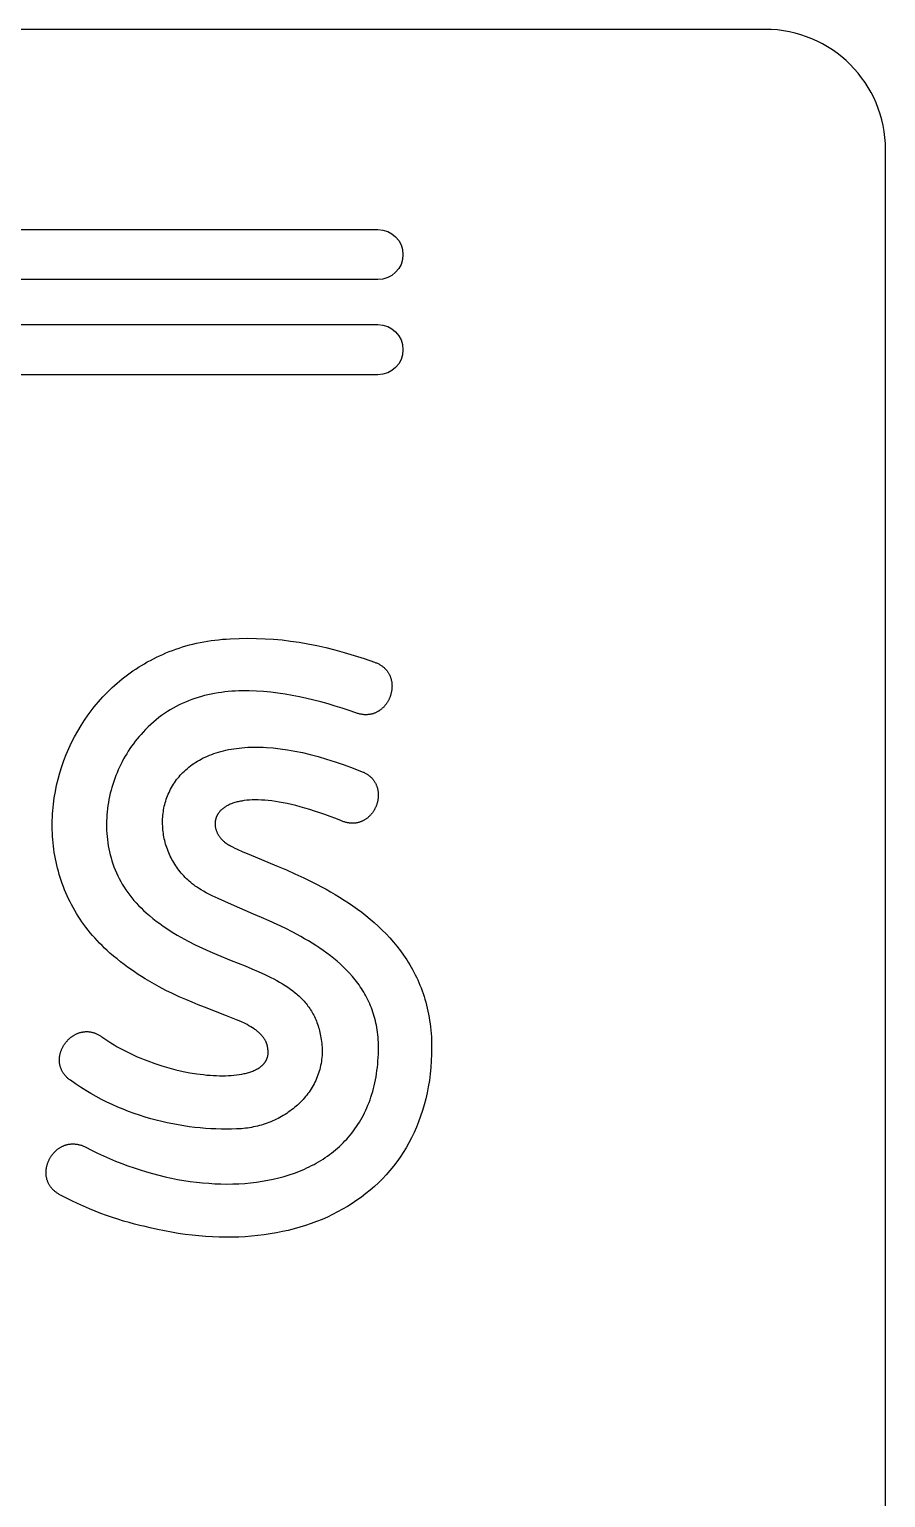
# Model space of a CAD drawing. Extents: x -150 to 1338, y -50 to 2906.
# Drawn here: x 1053.9 to 1338, y 2418.4 to 2905.8 of the extents above; entities that cross this region are included whole.
import ezdxf

# ---------------------------------------------------------------- set-up
doc = ezdxf.new("R2010")
doc.units = 0
doc.header["$MEASUREMENT"] = 0
doc.layers.get('0').update_dxf_attribs({"linetype": 'CONTINUOUS'})

msp = doc.modelspace()

# ---------------------------------------------------------------- linework, layer by layer
for p, q in [((1298, 2905.77), (-110, 2905.77)), ((1338, -10), (1338, 2865.77)), ((802.42, 2839.31), (1169.57, 2839.31)), ((1169.57, 2822.69), (802.42, 2822.69)), ((802.42, 2807.74), (1169.57, 2807.74)), ((1169.57, 2791.13), (802.42, 2791.13))]:
    msp.add_line(p, q)
for points in [[(1162.25, 2678.86), (1159.98, 2679.65), (1157.68, 2680.41), (1155.37, 2681.15), (1153.03, 2681.84), (1150.67, 2682.5), (1148.31, 2683.12), (1145.93, 2683.69), (1143.54, 2684.21), (1141.15, 2684.68), (1138.76, 2685.1), (1136.37, 2685.45), (1133.98, 2685.74), (1131.6, 2685.96), (1129.23, 2686.11), (1126.88, 2686.19), (1125.7, 2686.19), (1124.53, 2686.18), (1123.37, 2686.15), (1122.21, 2686.1), (1121.06, 2686.02), (1119.91, 2685.93), (1118.77, 2685.81), (1117.64, 2685.66), (1116.51, 2685.5), (1115.39, 2685.31), (1114.28, 2685.1), (1113.17, 2684.86), (1112.07, 2684.6), (1110.99, 2684.31), (1109.91, 2683.99), (1108.84, 2683.65), (1107.78, 2683.28), (1106.73, 2682.89), (1105.69, 2682.46), (1104.66, 2682.01), (1103.65, 2681.53), (1102.64, 2681.02), (1101.65, 2680.48), (1100.67, 2679.91), (1099.7, 2679.31), (1098.75, 2678.67), (1097.81, 2678.01), (1096.88, 2677.31), (1095.97, 2676.59), (1095.07, 2675.83), (1094.19, 2675.03), (1093.32, 2674.2), (1092.47, 2673.34), (1091.63, 2672.44), (1090.97, 2671.72), (1090.31, 2670.98), (1089.68, 2670.22), (1089.05, 2669.44), (1088.45, 2668.64), (1087.86, 2667.83), (1087.3, 2667.01), (1086.74, 2666.17), (1086.21, 2665.32), (1085.69, 2664.45), (1085.2, 2663.57), (1084.72, 2662.67), (1084.26, 2661.77), (1083.82, 2660.85), (1083.4, 2659.92), (1083, 2658.98), (1082.62, 2658.03), (1082.26, 2657.07), (1081.92, 2656.1), (1081.6, 2655.13), (1081.31, 2654.15), (1081.03, 2653.16), (1080.78, 2652.16), (1080.55, 2651.16), (1080.34, 2650.15), (1080.15, 2649.14), (1079.99, 2648.12), (1079.85, 2647.1), (1079.74, 2646.07), (1079.64, 2645.04), (1079.57, 2644.02), (1079.53, 2642.99), (1079.51, 2641.95), (1079.52, 2640.92), (1079.55, 2639.89), (1079.61, 2638.86), (1079.69, 2637.83), (1079.8, 2636.8), (1079.93, 2635.77), (1080.09, 2634.75), (1080.28, 2633.73), (1080.5, 2632.72), (1080.74, 2631.71), (1081.01, 2630.7), (1081.31, 2629.7), (1081.64, 2628.71), (1082, 2627.72), (1082.38, 2626.74), (1082.8, 2625.77), (1083.24, 2624.81), (1083.71, 2623.85), (1084.22, 2622.91), (1084.75, 2621.97), (1085.32, 2621.05), (1085.91, 2620.14), (1086.54, 2619.24), (1087.2, 2618.35), (1087.88, 2617.47), (1088.61, 2616.61), (1089.36, 2615.76), (1090.15, 2614.93), (1090.97, 2614.11), (1091.82, 2613.31), (1092.7, 2612.53), (1093.8, 2611.57), (1094.91, 2610.64), (1096.04, 2609.75), (1097.17, 2608.9), (1098.32, 2608.07), (1099.48, 2607.28), (1100.64, 2606.52), (1101.81, 2605.78), (1102.99, 2605.07), (1104.18, 2604.38), (1105.37, 2603.72), (1106.57, 2603.09), (1108.97, 2601.87), (1111.37, 2600.73), (1113.77, 2599.66), (1116.16, 2598.63), (1120.89, 2596.7), (1125.48, 2594.85), (1127.71, 2593.93), (1129.88, 2593), (1132, 2592.05), (1134.04, 2591.06), (1135.03, 2590.55), (1136, 2590.03), (1136.95, 2589.5), (1137.88, 2588.95), (1138.78, 2588.38), (1139.66, 2587.8), (1140.52, 2587.2), (1141.35, 2586.58), (1142.15, 2585.94), (1142.54, 2585.61), (1142.93, 2585.27), (1143.3, 2584.93), (1143.67, 2584.58), (1144.03, 2584.22), (1144.39, 2583.86), (1144.73, 2583.5), (1145.07, 2583.12), (1145.4, 2582.74), (1145.73, 2582.35), (1146.04, 2581.95), (1146.35, 2581.55), (1146.64, 2581.14), (1146.93, 2580.72), (1147.21, 2580.29), (1147.49, 2579.86), (1147.75, 2579.41), (1148, 2578.96), (1148.25, 2578.5), (1148.48, 2578.03), (1148.71, 2577.55), (1148.93, 2577.06), (1149.13, 2576.56), (1149.33, 2576.06), (1149.52, 2575.54), (1149.7, 2575.01), (1149.87, 2574.47), (1150.02, 2573.93), (1150.17, 2573.37), (1150.31, 2572.8), (1150.43, 2572.22), (1150.55, 2571.63), (1150.65, 2571.03), (1150.75, 2570.42), (1150.83, 2569.8), (1150.9, 2569.16), (1150.97, 2568.52), (1151.02, 2567.86), (1151.04, 2567.16), (1151.05, 2566.46), (1151.04, 2565.78), (1151.01, 2565.1), (1150.95, 2564.42), (1150.88, 2563.76), (1150.8, 2563.09), (1150.69, 2562.44), (1150.56, 2561.79), (1150.42, 2561.15), (1150.26, 2560.52), (1150.08, 2559.89), (1149.89, 2559.28), (1149.68, 2558.66), (1149.45, 2558.06), (1149.21, 2557.47), (1148.95, 2556.88), (1148.67, 2556.3), (1148.38, 2555.73), (1148.08, 2555.17), (1147.76, 2554.62), (1147.42, 2554.07), (1147.07, 2553.54), (1146.71, 2553.01), (1146.34, 2552.49), (1145.95, 2551.98), (1145.55, 2551.48), (1145.13, 2550.99), (1144.71, 2550.51), (1144.27, 2550.04), (1143.82, 2549.58), (1143.36, 2549.13), (1142.89, 2548.69), (1142.4, 2548.26), (1141.91, 2547.84), (1141.4, 2547.44), (1140.89, 2547.04), (1140.37, 2546.65), (1139.83, 2546.28), (1139.29, 2545.91), (1138.74, 2545.56), (1138.18, 2545.21), (1137.61, 2544.88), (1137.03, 2544.56), (1136.45, 2544.26), (1135.86, 2543.96), (1135.26, 2543.68), (1134.65, 2543.41), (1134.04, 2543.15), (1133.42, 2542.9), (1132.8, 2542.67), (1132.17, 2542.45), (1131.53, 2542.24), (1130.89, 2542.05), (1130.25, 2541.86), (1129.6, 2541.7), (1128.94, 2541.54), (1128.28, 2541.4), (1127.62, 2541.27), (1126.96, 2541.16), (1126.29, 2541.06), (1125.62, 2540.97), (1124.94, 2540.9), (1124.27, 2540.84), (1122.63, 2540.76), (1120.96, 2540.7), (1119.27, 2540.68), (1117.56, 2540.7), (1115.84, 2540.74), (1114.09, 2540.83), (1112.33, 2540.94), (1110.55, 2541.09), (1108.77, 2541.28), (1106.97, 2541.5), (1105.16, 2541.76), (1103.34, 2542.06), (1101.51, 2542.4), (1099.68, 2542.78), (1097.85, 2543.19), (1096.01, 2543.65), (1094.18, 2544.15), (1092.34, 2544.69), (1090.51, 2545.27), (1088.68, 2545.89), (1086.85, 2546.55), (1085.03, 2547.26), (1083.22, 2548.02), (1081.42, 2548.82), (1079.64, 2549.66), (1077.86, 2550.55), (1076.1, 2551.49), (1074.35, 2552.47), (1072.63, 2553.5), (1070.92, 2554.58), (1069.23, 2555.71), (1067.56, 2556.89), (1067.35, 2557.05), (1067.14, 2557.21), (1066.94, 2557.37), (1066.74, 2557.54), (1066.55, 2557.71), (1066.37, 2557.88), (1066.2, 2558.05), (1066.03, 2558.23), (1065.87, 2558.41), (1065.72, 2558.59), (1065.57, 2558.77), (1065.43, 2558.95), (1065.3, 2559.14), (1065.17, 2559.33), (1065.05, 2559.51), (1064.94, 2559.71), (1064.83, 2559.9), (1064.73, 2560.09), (1064.63, 2560.29), (1064.54, 2560.48), (1064.46, 2560.68), (1064.38, 2560.88), (1064.31, 2561.08), (1064.25, 2561.28), (1064.19, 2561.48), (1064.13, 2561.68), (1064.08, 2561.89), (1064.04, 2562.09), (1064, 2562.29), (1063.97, 2562.5), (1063.95, 2562.7), (1063.93, 2562.91), (1063.91, 2563.11), (1063.9, 2563.32), (1063.9, 2563.53), (1063.9, 2563.73), (1063.9, 2563.94), (1063.91, 2564.14), (1063.93, 2564.35), (1063.95, 2564.55), (1063.97, 2564.75), (1064, 2564.96), (1064.04, 2565.16), (1064.08, 2565.36), (1064.12, 2565.56), (1064.17, 2565.76), (1064.22, 2565.96), (1064.28, 2566.16), (1064.34, 2566.36), (1064.41, 2566.56), (1064.48, 2566.75), (1064.55, 2566.94), (1064.63, 2567.14), (1064.71, 2567.33), (1064.8, 2567.51), (1064.89, 2567.7), (1064.99, 2567.89), (1065.09, 2568.07), (1065.19, 2568.25), (1065.3, 2568.43), (1065.4, 2568.61), (1065.52, 2568.78), (1065.64, 2568.96), (1065.76, 2569.13), (1065.88, 2569.3), (1066.01, 2569.46), (1066.14, 2569.62), (1066.27, 2569.78), (1066.41, 2569.94), (1066.55, 2570.1), (1066.69, 2570.25), (1066.84, 2570.4), (1066.99, 2570.54), (1067.14, 2570.68), (1067.29, 2570.82), (1067.45, 2570.96), (1067.61, 2571.09), (1067.78, 2571.22), (1067.94, 2571.34), (1068.11, 2571.47), (1068.28, 2571.58), (1068.45, 2571.7), (1068.63, 2571.81), (1068.81, 2571.91), (1068.99, 2572.01), (1069.17, 2572.11), (1069.35, 2572.21), (1069.54, 2572.29), (1069.73, 2572.38), (1069.92, 2572.46), (1070.11, 2572.53), (1070.3, 2572.6), (1070.5, 2572.67), (1070.7, 2572.73), (1070.9, 2572.79), (1071.1, 2572.84), (1071.3, 2572.88), (1071.5, 2572.93), (1071.71, 2572.96), (1071.91, 2572.99), (1072.12, 2573.02), (1072.33, 2573.04), (1072.54, 2573.05), (1072.75, 2573.06), (1072.96, 2573.06), (1073.18, 2573.06), (1073.39, 2573.05), (1073.61, 2573.03), (1073.82, 2573.01), (1074.04, 2572.98), (1074.26, 2572.95), (1074.47, 2572.91), (1074.69, 2572.86), (1074.91, 2572.81), (1075.13, 2572.75), (1075.35, 2572.68), (1075.57, 2572.61), (1075.79, 2572.53), (1076.01, 2572.44), (1076.23, 2572.35), (1076.45, 2572.25), (1076.67, 2572.14), (1076.89, 2572.02), (1077.11, 2571.9), (1077.33, 2571.77), (1077.55, 2571.63), (1077.77, 2571.49), (1077.99, 2571.33), (1078.97, 2570.64), (1079.97, 2569.97), (1080.99, 2569.31), (1082.02, 2568.67), (1083.08, 2568.05), (1084.15, 2567.45), (1085.24, 2566.87), (1086.34, 2566.3), (1087.45, 2565.76), (1088.58, 2565.23), (1089.72, 2564.72), (1090.86, 2564.23), (1092.02, 2563.76), (1093.18, 2563.31), (1095.52, 2562.47), (1097.87, 2561.7), (1100.22, 2561.01), (1102.57, 2560.4), (1104.9, 2559.87), (1107.21, 2559.42), (1109.48, 2559.05), (1111.7, 2558.77), (1112.79, 2558.65), (1113.87, 2558.56), (1114.93, 2558.49), (1115.97, 2558.44), (1117, 2558.41), (1118, 2558.4), (1118.98, 2558.42), (1119.95, 2558.45), (1120.88, 2558.51), (1121.8, 2558.58), (1122.68, 2558.68), (1123.54, 2558.8), (1124.37, 2558.94), (1125.17, 2559.1), (1125.56, 2559.19), (1125.94, 2559.29), (1126.32, 2559.39), (1126.68, 2559.5), (1127.04, 2559.61), (1127.39, 2559.72), (1127.73, 2559.85), (1128.06, 2559.97), (1128.38, 2560.11), (1128.69, 2560.25), (1129, 2560.39), (1129.29, 2560.54), (1129.57, 2560.7), (1129.85, 2560.86), (1130.11, 2561.03), (1130.37, 2561.2), (1130.61, 2561.38), (1130.73, 2561.47), (1130.85, 2561.56), (1130.96, 2561.66), (1131.07, 2561.75), (1131.18, 2561.85), (1131.29, 2561.95), (1131.39, 2562.05), (1131.49, 2562.15), (1131.59, 2562.25), (1131.68, 2562.35), (1131.77, 2562.46), (1131.86, 2562.57), (1131.95, 2562.67), (1132.03, 2562.78), (1132.11, 2562.9), (1132.19, 2563.01), (1132.26, 2563.12), (1132.34, 2563.24), (1132.41, 2563.35), (1132.47, 2563.47), (1132.53, 2563.59), (1132.59, 2563.71), (1132.65, 2563.84), (1132.71, 2563.96), (1132.76, 2564.09), (1132.8, 2564.21), (1132.85, 2564.34), (1132.89, 2564.47), (1132.93, 2564.6), (1132.97, 2564.73), (1133, 2564.87), (1133.03, 2565), (1133.05, 2565.14), (1133.08, 2565.28), (1133.1, 2565.42), (1133.11, 2565.56), (1133.13, 2565.7), (1133.14, 2565.85), (1133.14, 2565.99), (1133.14, 2566.14), (1133.14, 2566.29), (1133.14, 2566.44), (1133.13, 2566.59), (1133.12, 2566.74), (1133.11, 2566.9), (1133.09, 2567.05), (1133.06, 2567.35), (1133.02, 2567.63), (1132.98, 2567.92), (1132.95, 2568.05), (1132.92, 2568.19), (1132.89, 2568.33), (1132.85, 2568.46), (1132.82, 2568.6), (1132.78, 2568.73), (1132.74, 2568.86), (1132.69, 2568.99), (1132.65, 2569.12), (1132.6, 2569.25), (1132.55, 2569.38), (1132.5, 2569.5), (1132.45, 2569.63), (1132.39, 2569.75), (1132.33, 2569.87), (1132.27, 2569.99), (1132.14, 2570.23), (1132.01, 2570.47), (1131.87, 2570.7), (1131.71, 2570.93), (1131.55, 2571.15), (1131.39, 2571.38), (1131.21, 2571.59), (1131.03, 2571.81), (1130.83, 2572.02), (1130.63, 2572.22), (1130.43, 2572.43), (1130.21, 2572.63), (1129.99, 2572.83), (1129.76, 2573.02), (1129.52, 2573.22), (1129.28, 2573.41), (1129.03, 2573.6), (1128.77, 2573.78), (1128.5, 2573.97), (1127.95, 2574.33), (1127.37, 2574.68), (1126.76, 2575.03), (1126.13, 2575.37), (1125.47, 2575.71), (1124.08, 2576.37), (1122.59, 2577.02), (1121.02, 2577.67), (1119.36, 2578.33), (1111.98, 2581.16), (1109.97, 2581.95), (1107.91, 2582.79), (1105.79, 2583.68), (1103.63, 2584.64), (1101.44, 2585.66), (1099.2, 2586.76), (1096.94, 2587.95), (1094.65, 2589.22), (1092.34, 2590.59), (1091.18, 2591.32), (1090.02, 2592.07), (1088.85, 2592.85), (1087.68, 2593.65), (1086.51, 2594.49), (1085.34, 2595.36), (1084.17, 2596.26), (1083, 2597.19), (1081.84, 2598.15), (1080.67, 2599.15), (1079.77, 2599.95), (1078.9, 2600.77), (1078.04, 2601.6), (1077.21, 2602.43), (1076.41, 2603.28), (1075.62, 2604.14), (1074.86, 2605.01), (1074.12, 2605.89), (1073.4, 2606.78), (1072.7, 2607.68), (1072.03, 2608.59), (1071.38, 2609.51), (1070.75, 2610.44), (1070.14, 2611.38), (1069.55, 2612.32), (1068.99, 2613.28), (1068.44, 2614.24), (1067.92, 2615.21), (1067.42, 2616.18), (1066.94, 2617.17), (1066.48, 2618.16), (1066.04, 2619.15), (1065.62, 2620.16), (1065.22, 2621.16), (1064.85, 2622.18), (1064.49, 2623.2), (1064.16, 2624.22), (1063.84, 2625.25), (1063.55, 2626.28), (1063.27, 2627.32), (1063.02, 2628.36), (1062.79, 2629.41), (1062.57, 2630.45), (1062.38, 2631.51), (1062.2, 2632.56), (1062.05, 2633.62), (1061.91, 2634.67), (1061.8, 2635.74), (1061.7, 2636.8), (1061.63, 2637.86), (1061.57, 2638.93), (1061.53, 2639.99), (1061.51, 2641.06), (1061.52, 2642.12), (1061.53, 2643.19), (1061.57, 2644.25), (1061.63, 2645.32), (1061.71, 2646.38), (1061.91, 2648.51), (1062.19, 2650.62), (1062.55, 2652.73), (1062.97, 2654.82), (1063.47, 2656.91), (1064.04, 2658.97), (1064.68, 2661.02), (1065.39, 2663.05), (1066.17, 2665.05), (1067.01, 2667.03), (1067.92, 2668.98), (1068.9, 2670.9), (1069.95, 2672.79), (1071.06, 2674.65), (1072.23, 2676.46), (1073.47, 2678.24), (1074.77, 2679.98), (1075.45, 2680.84), (1076.14, 2681.68), (1076.84, 2682.51), (1077.56, 2683.33), (1078.3, 2684.14), (1079.05, 2684.93), (1079.82, 2685.71), (1080.6, 2686.48), (1081.39, 2687.24), (1082.21, 2687.98), (1083.03, 2688.71), (1083.87, 2689.43), (1084.73, 2690.13), (1085.6, 2690.82), (1086.48, 2691.49), (1087.38, 2692.15), (1088.29, 2692.79), (1089.22, 2693.42), (1090.16, 2694.03), (1091.11, 2694.62), (1092.08, 2695.2), (1093.06, 2695.76), (1094.06, 2696.3), (1095.06, 2696.83), (1096.09, 2697.34), (1097.12, 2697.83), (1098.17, 2698.3), (1099.23, 2698.76), (1100.31, 2699.19), (1101.4, 2699.61), (1102.5, 2700.01), (1103.62, 2700.39), (1104.74, 2700.75), (1105.88, 2701.08), (1107.04, 2701.4), (1108.2, 2701.7), (1109.38, 2701.97), (1110.57, 2702.23), (1111.77, 2702.46), (1112.99, 2702.67), (1114.21, 2702.86), (1115.45, 2703.03), (1116.7, 2703.17), (1117.96, 2703.3), (1119.24, 2703.39), (1120.52, 2703.47), (1123.5, 2703.58), (1126.42, 2703.63), (1129.3, 2703.6), (1132.14, 2703.5), (1134.97, 2703.32), (1137.79, 2703.06), (1140.61, 2702.72), (1143.46, 2702.3), (1146.34, 2701.79), (1149.26, 2701.2), (1152.23, 2700.52), (1155.28, 2699.75), (1158.41, 2698.88), (1161.63, 2697.92), (1164.95, 2696.87), (1168.4, 2695.71), (1168.66, 2695.62), (1168.9, 2695.53), (1169.14, 2695.43), (1169.38, 2695.32), (1169.61, 2695.21), (1169.83, 2695.1), (1170.05, 2694.98), (1170.26, 2694.86), (1170.47, 2694.74), (1170.67, 2694.61), (1170.86, 2694.47), (1171.05, 2694.33), (1171.23, 2694.19), (1171.41, 2694.05), (1171.58, 2693.9), (1171.75, 2693.75), (1171.91, 2693.59), (1172.06, 2693.43), (1172.21, 2693.27), (1172.35, 2693.11), (1172.49, 2692.94), (1172.62, 2692.77), (1172.75, 2692.6), (1172.87, 2692.42), (1172.98, 2692.24), (1173.09, 2692.06), (1173.2, 2691.88), (1173.3, 2691.7), (1173.39, 2691.51), (1173.48, 2691.32), (1173.57, 2691.13), (1173.65, 2690.93), (1173.72, 2690.74), (1173.79, 2690.54), (1173.85, 2690.35), (1173.91, 2690.15), (1173.97, 2689.95), (1174.01, 2689.74), (1174.06, 2689.54), (1174.1, 2689.34), (1174.13, 2689.13), (1174.16, 2688.92), (1174.18, 2688.72), (1174.2, 2688.51), (1174.22, 2688.3), (1174.23, 2688.09), (1174.24, 2687.89), (1174.24, 2687.68), (1174.23, 2687.47), (1174.22, 2687.26), (1174.21, 2687.05), (1174.19, 2686.84), (1174.17, 2686.63), (1174.15, 2686.42), (1174.12, 2686.21), (1174.08, 2686.01), (1174.04, 2685.8), (1174, 2685.59), (1173.95, 2685.39), (1173.9, 2685.18), (1173.84, 2684.98), (1173.78, 2684.78), (1173.72, 2684.58), (1173.65, 2684.38), (1173.58, 2684.18), (1173.5, 2683.98), (1173.42, 2683.79), (1173.34, 2683.59), (1173.25, 2683.4), (1173.16, 2683.21), (1173.06, 2683.02), (1172.96, 2682.84), (1172.86, 2682.66), (1172.75, 2682.47), (1172.64, 2682.3), (1172.52, 2682.12), (1172.4, 2681.95), (1172.28, 2681.78), (1172.15, 2681.61), (1172.02, 2681.44), (1171.89, 2681.28), (1171.75, 2681.12), (1171.61, 2680.96), (1171.47, 2680.81), (1171.32, 2680.66), (1171.17, 2680.52), (1171.02, 2680.38), (1170.86, 2680.24), (1170.7, 2680.1), (1170.54, 2679.97), (1170.37, 2679.84), (1170.2, 2679.72), (1170.03, 2679.6), (1169.85, 2679.49), (1169.67, 2679.38), (1169.49, 2679.27), (1169.31, 2679.17), (1169.12, 2679.08), (1168.93, 2678.99), (1168.73, 2678.9), (1168.54, 2678.82), (1168.34, 2678.74), (1168.13, 2678.67), (1167.93, 2678.6), (1167.72, 2678.54), (1167.51, 2678.49), (1167.3, 2678.44), (1167.08, 2678.4), (1166.86, 2678.36), (1166.64, 2678.33), (1166.42, 2678.3), (1166.19, 2678.28), (1165.96, 2678.26), (1165.73, 2678.26), (1165.49, 2678.26), (1165.26, 2678.26), (1165.02, 2678.27), (1164.78, 2678.29), (1164.54, 2678.32), (1164.29, 2678.35), (1164.04, 2678.39), (1163.79, 2678.43), (1163.54, 2678.48), (1163.29, 2678.55), (1163.03, 2678.61), (1162.77, 2678.69), (1162.51, 2678.77)], [(1072.64, 2534.69), (1074.58, 2533.68), (1076.55, 2532.71), (1078.53, 2531.79), (1080.52, 2530.9), (1082.53, 2530.06), (1084.56, 2529.26), (1086.6, 2528.5), (1088.64, 2527.79), (1090.7, 2527.12), (1092.76, 2526.49), (1094.83, 2525.91), (1096.9, 2525.37), (1098.97, 2524.87), (1101.05, 2524.42), (1103.12, 2524.02), (1105.19, 2523.66), (1107.26, 2523.35), (1109.32, 2523.08), (1111.37, 2522.87), (1113.42, 2522.7), (1115.45, 2522.57), (1117.47, 2522.5), (1119.48, 2522.47), (1121.47, 2522.5), (1123.44, 2522.57), (1125.4, 2522.69), (1127.33, 2522.87), (1129.24, 2523.09), (1131.13, 2523.36), (1132.99, 2523.69), (1134.83, 2524.06), (1136.64, 2524.49), (1138.42, 2524.97), (1140.16, 2525.51), (1141.87, 2526.09), (1142.72, 2526.41), (1143.55, 2526.73), (1144.38, 2527.07), (1145.19, 2527.43), (1146, 2527.79), (1146.79, 2528.17), (1147.58, 2528.57), (1148.36, 2528.98), (1149.12, 2529.4), (1149.88, 2529.83), (1150.62, 2530.28), (1151.36, 2530.75), (1152.08, 2531.22), (1152.79, 2531.71), (1153.49, 2532.22), (1154.18, 2532.74), (1154.85, 2533.27), (1155.52, 2533.82), (1156.17, 2534.38), (1156.81, 2534.96), (1157.43, 2535.55), (1158.04, 2536.15), (1158.64, 2536.77), (1159.23, 2537.4), (1159.8, 2538.05), (1160.36, 2538.71), (1160.9, 2539.39), (1161.43, 2540.08), (1161.95, 2540.79), (1162.45, 2541.51), (1162.94, 2542.25), (1163.41, 2543), (1163.87, 2543.76), (1164.31, 2544.54), (1164.73, 2545.34), (1165.14, 2546.15), (1165.54, 2546.97), (1165.91, 2547.81), (1166.27, 2548.67), (1166.62, 2549.54), (1166.95, 2550.42), (1167.26, 2551.33), (1167.55, 2552.24), (1167.82, 2553.17), (1168.08, 2554.12), (1168.32, 2555.08), (1168.54, 2556.06), (1168.75, 2557.05), (1168.93, 2558.06), (1169.1, 2559.09), (1169.25, 2560.13), (1169.38, 2561.19), (1169.49, 2562.26), (1169.58, 2563.35), (1169.65, 2564.45), (1169.7, 2565.57), (1169.73, 2566.71), (1169.74, 2567.86), (1169.73, 2568.71), (1169.7, 2569.55), (1169.66, 2570.38), (1169.6, 2571.21), (1169.52, 2572.02), (1169.43, 2572.82), (1169.32, 2573.61), (1169.19, 2574.39), (1169.05, 2575.15), (1168.9, 2575.91), (1168.72, 2576.66), (1168.54, 2577.4), (1168.34, 2578.13), (1168.12, 2578.85), (1167.89, 2579.56), (1167.64, 2580.26), (1167.38, 2580.95), (1167.11, 2581.63), (1166.83, 2582.31), (1166.53, 2582.97), (1166.22, 2583.63), (1165.89, 2584.27), (1165.55, 2584.91), (1165.21, 2585.54), (1164.84, 2586.16), (1164.47, 2586.77), (1164.09, 2587.37), (1163.69, 2587.96), (1163.29, 2588.55), (1162.87, 2589.13), (1162.44, 2589.7), (1162, 2590.26), (1161.55, 2590.81), (1161.1, 2591.36), (1160.15, 2592.43), (1159.17, 2593.47), (1158.16, 2594.48), (1157.11, 2595.46), (1156.03, 2596.42), (1154.92, 2597.35), (1153.79, 2598.25), (1152.63, 2599.13), (1151.44, 2599.98), (1150.24, 2600.81), (1149.01, 2601.62), (1147.77, 2602.4), (1146.51, 2603.17), (1145.24, 2603.91), (1143.96, 2604.64), (1141.37, 2606.03), (1138.75, 2607.35), (1136.12, 2608.61), (1133.5, 2609.82), (1130.89, 2610.97), (1128.33, 2612.08), (1120.99, 2615.21), (1118.72, 2616.21), (1116.56, 2617.2), (1114.52, 2618.18), (1112.63, 2619.16), (1111.74, 2619.65), (1110.89, 2620.14), (1110.09, 2620.64), (1109.33, 2621.14), (1108.97, 2621.39), (1108.62, 2621.64), (1108.28, 2621.9), (1107.95, 2622.16), (1107.46, 2622.56), (1106.97, 2622.97), (1106.5, 2623.39), (1106.04, 2623.82), (1105.59, 2624.26), (1105.16, 2624.72), (1104.74, 2625.18), (1104.33, 2625.65), (1103.93, 2626.13), (1103.54, 2626.61), (1103.17, 2627.11), (1102.81, 2627.61), (1102.47, 2628.12), (1102.13, 2628.64), (1101.81, 2629.17), (1101.5, 2629.7), (1101.21, 2630.24), (1100.92, 2630.78), (1100.65, 2631.33), (1100.4, 2631.89), (1100.15, 2632.45), (1099.93, 2633.01), (1099.71, 2633.58), (1099.51, 2634.16), (1099.32, 2634.74), (1099.14, 2635.32), (1098.98, 2635.91), (1098.83, 2636.49), (1098.7, 2637.09), (1098.58, 2637.68), (1098.47, 2638.27), (1098.38, 2638.87), (1098.3, 2639.47), (1098.23, 2640.07), (1098.18, 2640.67), (1098.15, 2641.28), (1098.12, 2641.88), (1098.12, 2642.48), (1098.12, 2643.08), (1098.14, 2643.69), (1098.18, 2644.29), (1098.23, 2644.89), (1098.3, 2645.49), (1098.38, 2646.08), (1098.47, 2646.68), (1098.58, 2647.27), (1098.7, 2647.86), (1098.84, 2648.45), (1099, 2649.03), (1099.17, 2649.61), (1099.35, 2650.19), (1099.55, 2650.76), (1099.77, 2651.33), (1100, 2651.89), (1100.25, 2652.45), (1100.51, 2653), (1100.79, 2653.55), (1101.08, 2654.09), (1101.39, 2654.62), (1101.71, 2655.15), (1102.05, 2655.67), (1102.41, 2656.19), (1102.78, 2656.7), (1103.17, 2657.19), (1103.57, 2657.69), (1104, 2658.17), (1104.43, 2658.64), (1104.89, 2659.11), (1105.36, 2659.56), (1105.84, 2660.01), (1106.34, 2660.45), (1106.86, 2660.87), (1107.4, 2661.29), (1107.95, 2661.7), (1108.52, 2662.09), (1109.11, 2662.47), (1109.71, 2662.84), (1110.33, 2663.2), (1110.97, 2663.55), (1111.62, 2663.89), (1112.29, 2664.21), (1112.98, 2664.52), (1113.69, 2664.81), (1114.41, 2665.09), (1115.15, 2665.36), (1115.91, 2665.61), (1116.68, 2665.85), (1117.48, 2666.08), (1118.29, 2666.29), (1119.12, 2666.48), (1119.96, 2666.66), (1120.83, 2666.82), (1121.71, 2666.96), (1122.61, 2667.09), (1123.53, 2667.2), (1124.46, 2667.29), (1125.42, 2667.37), (1126.39, 2667.43), (1127.38, 2667.47), (1128.39, 2667.49), (1129.42, 2667.49), (1130.47, 2667.47), (1131.53, 2667.44), (1132.62, 2667.38), (1134.84, 2667.21), (1137.14, 2666.95), (1139.51, 2666.61), (1141.96, 2666.18), (1144.49, 2665.67), (1147.1, 2665.06), (1149.78, 2664.36), (1152.54, 2663.55), (1155.39, 2662.65), (1158.31, 2661.65), (1161.31, 2660.55), (1164.39, 2659.33), (1164.63, 2659.23), (1164.87, 2659.13), (1165.1, 2659.01), (1165.32, 2658.9), (1165.54, 2658.78), (1165.75, 2658.66), (1165.95, 2658.53), (1166.15, 2658.4), (1166.34, 2658.26), (1166.53, 2658.12), (1166.71, 2657.98), (1166.89, 2657.83), (1167.06, 2657.69), (1167.22, 2657.53), (1167.38, 2657.38), (1167.54, 2657.22), (1167.68, 2657.06), (1167.82, 2656.89), (1167.96, 2656.73), (1168.09, 2656.56), (1168.22, 2656.38), (1168.34, 2656.21), (1168.45, 2656.03), (1168.56, 2655.85), (1168.66, 2655.67), (1168.76, 2655.48), (1168.86, 2655.3), (1168.94, 2655.11), (1169.03, 2654.92), (1169.11, 2654.73), (1169.18, 2654.54), (1169.25, 2654.34), (1169.31, 2654.14), (1169.37, 2653.95), (1169.42, 2653.75), (1169.47, 2653.55), (1169.51, 2653.35), (1169.55, 2653.14), (1169.58, 2652.94), (1169.61, 2652.74), (1169.63, 2652.53), (1169.65, 2652.33), (1169.66, 2652.12), (1169.67, 2651.92), (1169.68, 2651.71), (1169.68, 2651.51), (1169.67, 2651.3), (1169.66, 2651.09), (1169.65, 2650.89), (1169.63, 2650.68), (1169.61, 2650.47), (1169.58, 2650.27), (1169.55, 2650.06), (1169.52, 2649.86), (1169.48, 2649.66), (1169.44, 2649.45), (1169.39, 2649.25), (1169.33, 2649.05), (1169.28, 2648.85), (1169.22, 2648.65), (1169.15, 2648.45), (1169.09, 2648.26), (1169.01, 2648.06), (1168.94, 2647.87), (1168.86, 2647.67), (1168.77, 2647.48), (1168.68, 2647.3), (1168.59, 2647.11), (1168.5, 2646.92), (1168.4, 2646.74), (1168.29, 2646.56), (1168.19, 2646.38), (1168.08, 2646.21), (1167.96, 2646.04), (1167.85, 2645.86), (1167.72, 2645.7), (1167.6, 2645.53), (1167.47, 2645.37), (1167.34, 2645.21), (1167.21, 2645.05), (1167.07, 2644.9), (1166.93, 2644.75), (1166.78, 2644.6), (1166.63, 2644.46), (1166.48, 2644.32), (1166.33, 2644.19), (1166.17, 2644.05), (1166.01, 2643.93), (1165.84, 2643.8), (1165.68, 2643.68), (1165.51, 2643.56), (1165.33, 2643.45), (1165.16, 2643.34), (1164.98, 2643.24), (1164.8, 2643.14), (1164.61, 2643.05), (1164.43, 2642.96), (1164.24, 2642.87), (1164.05, 2642.79), (1163.85, 2642.72), (1163.65, 2642.65), (1163.45, 2642.58), (1163.25, 2642.52), (1163.04, 2642.47), (1162.83, 2642.42), (1162.62, 2642.38), (1162.41, 2642.34), (1162.2, 2642.31), (1161.98, 2642.28), (1161.76, 2642.26), (1161.53, 2642.25), (1161.31, 2642.24), (1161.08, 2642.24), (1160.85, 2642.24), (1160.62, 2642.25), (1160.39, 2642.27), (1160.15, 2642.29), (1159.92, 2642.32), (1159.68, 2642.36), (1159.43, 2642.41), (1159.19, 2642.46), (1158.95, 2642.51), (1158.7, 2642.58), (1158.45, 2642.65), (1158.2, 2642.73), (1157.94, 2642.82), (1157.69, 2642.92), (1157.43, 2643.02), (1155.57, 2643.76), (1153.75, 2644.45), (1151.97, 2645.1), (1150.25, 2645.7), (1148.57, 2646.26), (1146.94, 2646.78), (1145.36, 2647.25), (1143.82, 2647.68), (1142.33, 2648.07), (1140.88, 2648.42), (1139.48, 2648.73), (1138.13, 2649.01), (1136.81, 2649.25), (1135.54, 2649.45), (1134.32, 2649.62), (1133.14, 2649.75), (1132, 2649.85), (1130.9, 2649.92), (1129.84, 2649.96), (1128.83, 2649.97), (1127.85, 2649.96), (1126.92, 2649.91), (1126.02, 2649.84), (1125.17, 2649.74), (1124.76, 2649.68), (1124.36, 2649.61), (1123.96, 2649.54), (1123.58, 2649.47), (1123.21, 2649.38), (1122.84, 2649.3), (1122.49, 2649.2), (1122.14, 2649.1), (1121.81, 2649), (1121.48, 2648.89), (1121.17, 2648.78), (1120.86, 2648.66), (1120.56, 2648.53), (1120.27, 2648.4), (1119.99, 2648.27), (1119.72, 2648.13), (1119.46, 2647.99), (1119.21, 2647.85), (1118.96, 2647.7), (1118.73, 2647.54), (1118.5, 2647.39), (1118.28, 2647.22), (1118.07, 2647.06), (1117.87, 2646.89), (1117.68, 2646.72), (1117.5, 2646.55), (1117.32, 2646.37), (1117.16, 2646.19), (1117, 2646.01), (1116.85, 2645.82), (1116.71, 2645.63), (1116.58, 2645.44), (1116.51, 2645.34), (1116.45, 2645.25), (1116.39, 2645.15), (1116.34, 2645.05), (1116.28, 2644.95), (1116.23, 2644.85), (1116.18, 2644.75), (1116.13, 2644.65), (1116.08, 2644.55), (1116.03, 2644.45), (1115.99, 2644.35), (1115.95, 2644.25), (1115.91, 2644.15), (1115.87, 2644.05), (1115.84, 2643.94), (1115.8, 2643.84), (1115.77, 2643.74), (1115.74, 2643.63), (1115.72, 2643.53), (1115.69, 2643.42), (1115.67, 2643.32), (1115.65, 2643.21), (1115.63, 2643.11), (1115.61, 2643), (1115.59, 2642.9), (1115.58, 2642.79), (1115.57, 2642.69), (1115.56, 2642.58), (1115.55, 2642.47), (1115.54, 2642.37), (1115.53, 2642.15), (1115.53, 2641.94), (1115.54, 2641.73), (1115.55, 2641.51), (1115.58, 2641.3), (1115.6, 2641.08), (1115.64, 2640.87), (1115.68, 2640.66), (1115.73, 2640.44), (1115.79, 2640.23), (1115.85, 2640.02), (1115.93, 2639.81), (1116, 2639.6), (1116.09, 2639.39), (1116.18, 2639.18), (1116.28, 2638.98), (1116.38, 2638.77), (1116.49, 2638.57), (1116.61, 2638.37), (1116.74, 2638.17), (1116.87, 2637.97), (1117, 2637.78), (1117.15, 2637.58), (1117.3, 2637.39), (1117.45, 2637.2), (1117.61, 2637.02), (1117.78, 2636.83), (1117.96, 2636.65), (1118.14, 2636.48), (1118.32, 2636.3), (1118.52, 2636.13), (1118.71, 2635.96), (1118.92, 2635.8), (1119.16, 2635.62), (1119.42, 2635.44), (1119.69, 2635.26), (1119.98, 2635.08), (1120.29, 2634.9), (1120.62, 2634.72), (1121.32, 2634.35), (1122.08, 2633.97), (1122.9, 2633.58), (1124.7, 2632.77), (1126.71, 2631.91), (1133.79, 2629.02), (1136.43, 2627.92), (1139.18, 2626.74), (1142.02, 2625.48), (1144.93, 2624.13), (1147.89, 2622.68), (1149.38, 2621.91), (1150.88, 2621.12), (1152.38, 2620.3), (1153.88, 2619.46), (1155.37, 2618.58), (1156.87, 2617.68), (1158.35, 2616.74), (1159.83, 2615.77), (1161.29, 2614.77), (1162.74, 2613.73), (1164.17, 2612.66), (1165.58, 2611.56), (1166.97, 2610.42), (1168.34, 2609.24), (1169.67, 2608.03), (1170.98, 2606.78), (1172.26, 2605.48), (1173.5, 2604.15), (1174.71, 2602.78), (1175.88, 2601.37), (1177, 2599.91), (1178.08, 2598.41), (1179.12, 2596.86), (1179.62, 2596.08), (1180.11, 2595.28), (1180.58, 2594.46), (1181.04, 2593.64), (1181.49, 2592.81), (1181.92, 2591.96), (1182.34, 2591.1), (1182.75, 2590.23), (1183.14, 2589.35), (1183.51, 2588.45), (1183.87, 2587.55), (1184.22, 2586.63), (1184.54, 2585.7), (1184.86, 2584.75), (1185.15, 2583.8), (1185.43, 2582.83), (1185.69, 2581.84), (1185.94, 2580.85), (1186.16, 2579.84), (1186.37, 2578.82), (1186.56, 2577.78), (1186.73, 2576.74), (1186.88, 2575.68), (1187.02, 2574.6), (1187.13, 2573.51), (1187.22, 2572.41), (1187.3, 2571.29), (1187.35, 2570.16), (1187.38, 2569.02), (1187.39, 2567.86), (1187.36, 2565.58), (1187.27, 2563.34), (1187.11, 2561.15), (1186.89, 2558.99), (1186.62, 2556.86), (1186.28, 2554.78), (1185.89, 2552.74), (1185.43, 2550.74), (1184.92, 2548.77), (1184.36, 2546.85), (1183.74, 2544.96), (1183.06, 2543.12), (1182.34, 2541.32), (1181.56, 2539.55), (1180.72, 2537.83), (1179.84, 2536.15), (1178.91, 2534.51), (1177.92, 2532.92), (1176.89, 2531.36), (1175.82, 2529.85), (1174.69, 2528.38), (1173.52, 2526.95), (1172.3, 2525.56), (1171.04, 2524.22), (1169.74, 2522.91), (1168.4, 2521.66), (1167.01, 2520.44), (1165.58, 2519.27), (1164.11, 2518.15), (1162.6, 2517.06), (1161.06, 2516.02), (1159.47, 2515.03), (1157.85, 2514.08), (1156.2, 2513.18), (1154.51, 2512.32), (1152.78, 2511.5), (1151.03, 2510.73), (1149.23, 2510.01), (1147.41, 2509.33), (1145.56, 2508.7), (1143.68, 2508.12), (1141.77, 2507.58), (1139.82, 2507.09), (1137.86, 2506.65), (1135.86, 2506.25), (1133.84, 2505.9), (1131.8, 2505.6), (1129.73, 2505.34), (1127.64, 2505.14), (1125.52, 2504.98), (1123.39, 2504.87), (1121.23, 2504.81), (1119.05, 2504.79), (1116.86, 2504.83), (1114.65, 2504.92), (1112.41, 2505.05), (1110.17, 2505.24), (1107.9, 2505.47), (1105.63, 2505.76), (1103.33, 2506.09), (1101.03, 2506.48), (1098.71, 2506.92), (1096.38, 2507.4), (1094.04, 2507.94), (1092.32, 2508.31), (1090.57, 2508.72), (1088.79, 2509.17), (1086.99, 2509.66), (1085.17, 2510.18), (1083.32, 2510.75), (1081.45, 2511.37), (1079.56, 2512.02), (1077.66, 2512.72), (1075.75, 2513.46), (1073.82, 2514.25), (1071.89, 2515.09), (1069.94, 2515.97), (1067.99, 2516.9), (1066.04, 2517.88), (1063.85, 2519.04), (1063.62, 2519.17), (1063.4, 2519.3), (1063.19, 2519.44), (1062.98, 2519.58), (1062.77, 2519.73), (1062.58, 2519.87), (1062.39, 2520.03), (1062.21, 2520.18), (1062.03, 2520.34), (1061.86, 2520.5), (1061.7, 2520.66), (1061.54, 2520.83), (1061.39, 2521), (1061.25, 2521.17), (1061.11, 2521.34), (1060.97, 2521.52), (1060.85, 2521.7), (1060.72, 2521.88), (1060.61, 2522.06), (1060.5, 2522.24), (1060.4, 2522.43), (1060.3, 2522.62), (1060.21, 2522.81), (1060.12, 2523), (1060.04, 2523.2), (1059.96, 2523.39), (1059.89, 2523.59), (1059.83, 2523.78), (1059.77, 2523.98), (1059.72, 2524.18), (1059.67, 2524.38), (1059.62, 2524.59), (1059.59, 2524.79), (1059.55, 2524.99), (1059.53, 2525.2), (1059.5, 2525.4), (1059.49, 2525.61), (1059.47, 2525.81), (1059.46, 2526.02), (1059.46, 2526.22), (1059.46, 2526.43), (1059.47, 2526.64), (1059.48, 2526.84), (1059.5, 2527.05), (1059.52, 2527.25), (1059.55, 2527.46), (1059.58, 2527.66), (1059.61, 2527.87), (1059.65, 2528.07), (1059.69, 2528.27), (1059.74, 2528.48), (1059.79, 2528.68), (1059.85, 2528.88), (1059.91, 2529.08), (1059.98, 2529.28), (1060.04, 2529.47), (1060.12, 2529.67), (1060.2, 2529.86), (1060.28, 2530.06), (1060.36, 2530.25), (1060.45, 2530.44), (1060.54, 2530.63), (1060.64, 2530.81), (1060.74, 2531), (1060.85, 2531.18), (1060.95, 2531.36), (1061.07, 2531.53), (1061.18, 2531.71), (1061.3, 2531.88), (1061.42, 2532.05), (1061.55, 2532.22), (1061.68, 2532.39), (1061.81, 2532.55), (1061.94, 2532.71), (1062.08, 2532.86), (1062.23, 2533.02), (1062.37, 2533.17), (1062.52, 2533.31), (1062.67, 2533.46), (1062.83, 2533.6), (1062.98, 2533.73), (1063.14, 2533.87), (1063.31, 2534), (1063.47, 2534.12), (1063.64, 2534.25), (1063.81, 2534.36), (1063.99, 2534.48), (1064.17, 2534.59), (1064.35, 2534.69), (1064.53, 2534.79), (1064.71, 2534.89), (1064.9, 2534.98), (1065.09, 2535.07), (1065.28, 2535.15), (1065.48, 2535.23), (1065.67, 2535.31), (1065.87, 2535.38), (1066.07, 2535.44), (1066.28, 2535.5), (1066.48, 2535.55), (1066.69, 2535.6), (1066.9, 2535.64), (1067.11, 2535.68), (1067.32, 2535.71), (1067.54, 2535.74), (1067.75, 2535.76), (1067.97, 2535.77), (1068.19, 2535.78), (1068.41, 2535.78), (1068.64, 2535.78), (1068.86, 2535.77), (1069.09, 2535.75), (1069.32, 2535.73), (1069.55, 2535.7), (1069.78, 2535.66), (1070.01, 2535.62), (1070.25, 2535.57), (1070.48, 2535.52), (1070.72, 2535.45), (1070.95, 2535.38), (1071.19, 2535.31), (1071.43, 2535.22), (1071.67, 2535.13), (1071.91, 2535.03), (1072.16, 2534.93), (1072.4, 2534.81)]]:
    msp.add_lwpolyline(points, close=True)
msp.add_arc((1298, 2865.77), 40, 0, 90)
at = {"extrusion": (0, 0, -1)}
for centre in [(-1169.57, 2831), (-1169.57, 2799.43)]:
    msp.add_arc(centre, 8.31, 90, 270, dxfattribs=at)

doc.saveas('drawing.dxf')
